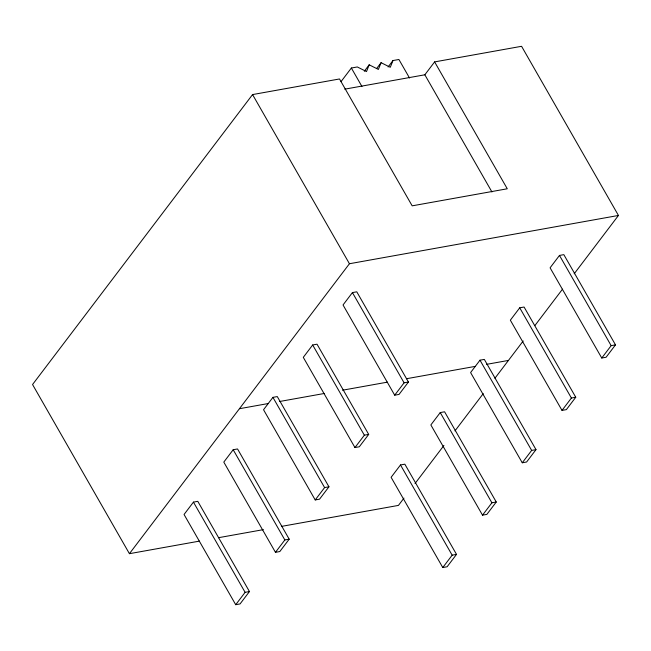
<?xml version="1.0" encoding="UTF-8"?>
<svg xmlns="http://www.w3.org/2000/svg" width="651" height="651" viewBox="0 0 651 651"><rect width="100%" height="100%" fill="white"/><g stroke="black" fill="none" stroke-linecap="round" stroke-linejoin="round"><path stroke-width="0.98" d="M409.512 77.99L398.908 59.485L392.968 60.551L390.274 67.289L381.079 62.683L378.386 69.429L369.19 64.815L366.497 71.561L357.301 66.955L351.361 68.021L341.034 81.627M574.198 273.77L618.45 215.457L521.573 46.294L434.616 61.902L507.275 188.774L412.173 205.838L339.513 78.966L252.564 94.574L32.55 384.521L129.427 553.684L199.434 541.119M364.324 71.236L369.19 64.815M376.823 68.298L381.079 62.683M388.102 66.963L392.968 60.551M344.753 89.163L424.843 74.792L434.616 61.902M129.427 553.684L349.441 263.736L618.45 215.457M193.437 502.116L184.054 514.485L235.719 604.706L240.064 603.925L249.455 591.556L197.79 501.335L193.437 502.116L245.11 592.337L235.719 604.706M233.188 449.735L223.798 462.104L275.463 552.325L279.816 551.543L289.199 539.174L237.534 448.954L233.188 449.735L284.853 539.956L275.463 552.325M272.932 397.354L263.541 409.731L315.214 499.944L319.56 499.162L328.95 486.793L277.277 396.573L272.932 397.354L324.605 487.575L315.214 499.944M312.675 344.973L303.293 357.35L354.958 447.562L359.303 446.781L368.694 434.412L317.029 344.192L312.675 344.973L364.348 435.193L354.958 447.562M352.427 292.592L343.036 304.969L394.701 395.181L399.055 394.408L408.437 382.031L356.772 291.811L352.427 292.592L404.092 382.812L394.701 395.181M400.495 464.952L391.105 477.321L442.778 567.542L447.123 566.761L456.514 554.392L404.841 464.171L400.495 464.952L452.16 555.173L442.778 567.542M440.239 412.571L430.856 424.94L482.521 515.161L486.867 514.38L496.257 502.011L444.592 411.79L440.239 412.571L491.912 502.792L482.521 515.161M479.99 360.19L470.6 372.567L522.265 462.78L526.618 461.998L536.001 449.629L484.336 359.409L479.99 360.19L531.655 450.411L522.265 462.78M519.734 307.809L510.343 320.186L562.016 410.399L566.362 409.625L575.753 397.248L524.079 307.028L519.734 307.809L571.399 398.03L562.016 410.399M559.478 255.428L550.095 267.805L601.76 358.026L606.105 357.244L615.496 344.867L563.831 254.647L559.478 255.428L611.151 345.648L601.76 358.026M403.97 498.113L398.436 505.404L281.435 526.399M415.029 483.53L443.917 445.471M454.976 430.889L483.245 393.635M494.923 378.247L523.192 340.986M534.87 325.598L562.521 289.158M239.438 408.714L268.236 403.539M279.572 401.504L324.507 393.44M342.483 390.218L387.418 382.145M406.395 378.744L475.295 366.375M486.59 364.348L508.447 360.426M404.092 382.812L408.437 382.031M611.151 345.648L615.496 344.867M364.348 435.193L368.694 434.412M571.399 398.03L575.753 397.248M324.605 487.575L328.95 486.793M531.655 450.411L536.001 449.629M218.435 537.71L263.435 529.629M284.853 539.956L289.199 539.174M491.912 502.792L496.257 502.011M245.11 592.337L249.455 591.556M452.16 555.173L456.514 554.392M424.843 74.792L491.944 191.964M351.361 68.021L361.956 86.518M252.564 94.574L349.441 263.736"/></g></svg>
